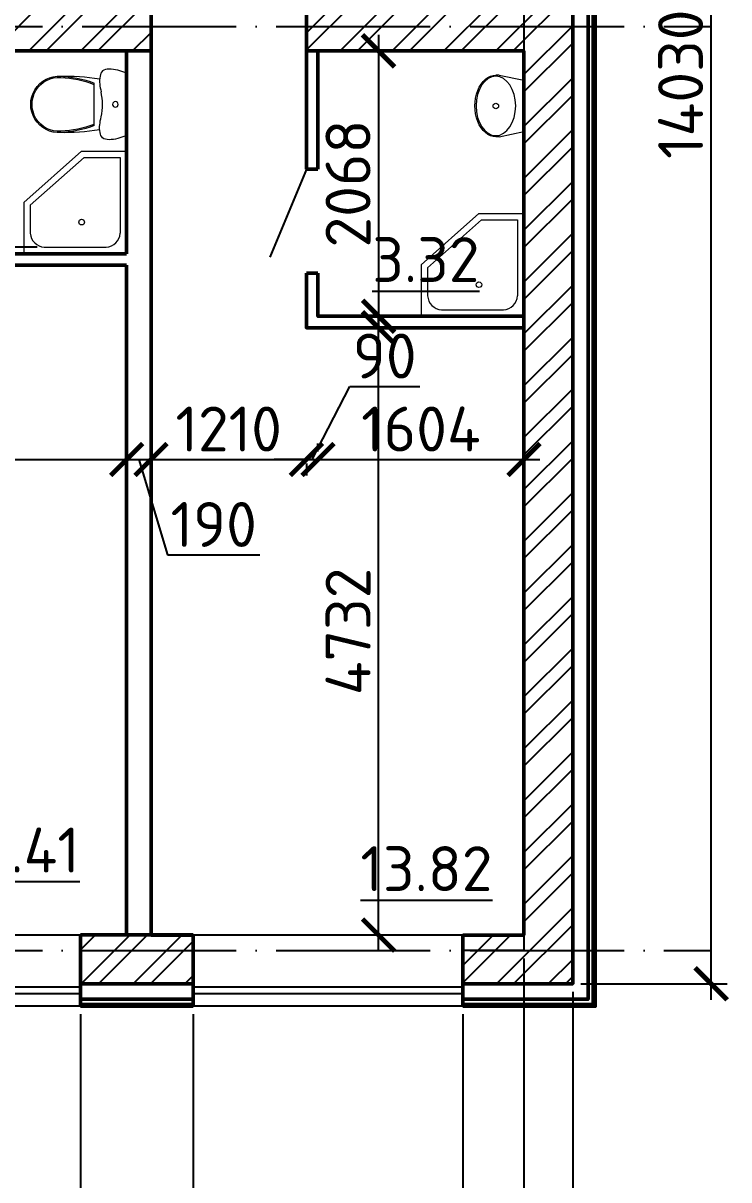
# Model space of a CAD drawing. Header units: millimetres. Extents: x -121275 to -95372, y 16759 to 40426.
# Drawn here: x -118257.1 to -118202.2, y 39364.5 to 39454.6 of the extents above; entities that cross this region are included whole.
import ezdxf

# ---------------------------------------------------------------- set-up
doc = ezdxf.new("R2010")
doc.units = ezdxf.units.MM
doc.header["$LTSCALE"] = 0.5
doc.linetypes.add('ACAD_ISO04W100', pattern=[30, 24, -3, 0, -3])
for name, color, linetype, lineweight in [('02', 5, 'Continuous', 18), ('АР-стены', 134, 'Continuous', 35), ('построения', 6, 'Continuous', 25), ('Сантехника', 255, 'Continuous', 15), ('ТОНКИЕе', 7, 'Continuous', 25)]:
    doc.layers.add(name, color=color, linetype=linetype, lineweight=lineweight)
for name, color, linetype in [('оси', 7, 'ACAD_ISO04W100'), ('размеры', 7, 'Continuous'), ('тонкие', 7, 'Continuous')]:
    doc.layers.add(name, color=color, linetype=linetype)
doc.styles.add('Наклонный', font='isocpeur.ttf', dxfattribs={"height": 3.5})
doc.dimstyles.new('СТРОИТЕЛЬНЫЙ', dxfattribs={"dimtxt": 3.5, "dimasz": 2.5, "dimexe": 1.25, "dimexo": 0.625, "dimtad": 1, "dimdec": 0, "dimlfac": 100, "dimdsep": 46, "dimtxsty": 'Наклонный', "dimblk1": 'ARCHTICK', "dimblk2": 'ARCHTICK', "dimsah": 1, "dimcen": 0, "dimdle": 1.25, "dimadec": 0, "dimazin": 0, "dimtfac": 0.75, "dimtdec": 0, "dimtmove": 0, "dimatfit": 3, "dimldrblk": 'ARCHTICK', "dimfxl": 1, "dimtolj": 1, "dimtzin": 0, "dimarcsym": 0})
pattern_1 = [(45, (1722.8638, 1044.5907), (-2.02055763, 2.02055763), []), (45, (1724.2108, 1044.5907), (-2.02055763, 2.02055763), [])]

# ---------------------------------------------------------------- blocks, each defined once
blk = doc.blocks.new('_ArchTick')
at = {"color": 0, "linetype": 'ByBlock', "const_width": 0.15}
blk.add_lwpolyline([(-0.5, -0.5), (0.5, 0.5)], dxfattribs=at)
blk = doc.blocks.new('*D614')
at = {"layer": 'Defpoints', "color": 0, "transparency": 16777216}
for p in [(-118342.453, 39382.39), (-118218.153, 39382.39), (-118218.153, 39339.148)]:
    blk.add_point(p, dxfattribs=at)
at = {"layer": 'размеры', "color": 0, "lineweight": -2, "transparency": 16777216}
for p, q in [((-118342.453, 39381.765), (-118342.453, 39337.898)), ((-118218.153, 39381.765), (-118218.153, 39337.898)), ((-118343.703, 39339.148), (-118216.903, 39339.148))]:
    blk.add_line(p, q, dxfattribs=at)
at = {"layer": 'размеры', "color": 0, "lineweight": -2, "transparency": 16777216, "xscale": 2.5, "yscale": 2.5, "zscale": 2.5, "rotation": 180}
blk.add_blockref('_ArchTick', (-118342.453, 39339.148), dxfattribs=at)
at = {"layer": 'размеры', "color": 0, "lineweight": -2, "transparency": 16777216, "xscale": 2.5, "yscale": 2.5, "zscale": 2.5}
blk.add_blockref('_ArchTick', (-118218.153, 39339.148), dxfattribs=at)
at = {"layer": 'размеры', "color": 0, "transparency": 16777216, "insert": (-118280.303, 39341.523), "char_height": 3.5, "attachment_point": 5, "style": 'Наклонный'}
blk.add_mtext('\\A1;12430', dxfattribs=at)
blk = doc.blocks.new('A$C010B7E6C')
at = {"layer": 'Сантехника'}
for p, q in [((738.7, 520.7), (738.7, 29.3)), ((493.7, 440.5), (493.7, 109.6))]:
    blk.add_line(p, q, dxfattribs=at)
blk.add_circle((657.8, 275), 21.7, dxfattribs=at)
for centre, radius, start, end in [((218.7, 275), 220, 85.79897, 274.20103), ((218.7, 275), 210, 85.79897, 274.20103), ((266.3, -1145.5), 1641.2, 80.55729, 91.66188), ((196.2, -339.2), 834.5, 69.11151, 88.45313), ((196.1, -339.3), 824.6, 69.11242, 87.36208), ((196.2, 889.2), 834.5, 271.54687, 290.88849), ((196.1, 889.3), 824.6, 272.63792, 290.88758), ((266.3, 1695.5), 1641.2, 268.33812, 279.44271)]:
    blk.add_arc(centre, radius, start, end, dxfattribs=at)
for points in [[(738.7, 520.7), (608.7, 550), (558.7, 536.1), (538.7, 495), (546.7, 372.7)], [(546.7, 372.7), (558.7, 275), (546.5, 177.3)], [(738.7, 29.3), (608.7, 0), (558.7, 14), (538.7, 55), (546.5, 177.3)]]:
    blk.add_spline(points, degree=3, dxfattribs=at)
blk = doc.blocks.new('ванна мал')
at = {"layer": 'Сантехника'}
for p, q in [((-800, 0), (0, 0)), ((-800, -350), (-800, 0)), ((0, -800), (0, 0)), ((-750, -50), (-158.8, -50)), ((-750, -331), (-750, -50)), ((-50, -640.7), (-50, -159.3)), ((-800, -350), (-400, -800)), ((-750, -331), (-377.5, -750)), ((-400, -800), (0, -800)), ((-377.5, -750), (-158.8, -750))]:
    blk.add_line(p, q, dxfattribs=at)
blk.add_circle((-245.8, -350), 22.1, dxfattribs=at)
for centre, start, end in [((-166.2, -166.2), 3.36243, 86.32813), ((-166.2, -633.8), 273.67187, 356.63757)]:
    blk.add_arc(centre, 116.4, start, end, dxfattribs=at)
blk = doc.blocks.new('A$C456D3840')
at = {"layer": 'Сантехника'}
for p, q in [((189.3, 480), (162.4, 480)), ((189.3, 480), (379.3, 440.1)), ((379.3, 39.9), (379.3, 440.1)), ((189.3, 0), (162.4, 0)), ((189.3, 0), (379.3, 39.9))]:
    blk.add_line(p, q, dxfattribs=at)
blk.add_circle((162.4, 240), 21.7, dxfattribs=at)
at = {"layer": 'Сантехника', "extrusion": (0, 0, -1)}
blk.add_ellipse((162.4, 240), major_axis=(0, -240), ratio=0.679586, start_param=0, end_param=3.141593, dxfattribs=at)
blk.add_ellipse((162.4, 240), major_axis=(0, -231.3), ratio=0.667472, dxfattribs=at)
blk = doc.blocks.new('*D779')
at = {"layer": 'Defpoints', "color": 0, "transparency": 16777216}
for p in [(-118273.671, 39378.04), (-118252.671, 39378.04), (-118252.671, 39346.544)]:
    blk.add_point(p, dxfattribs=at)
at = {"layer": 'размеры', "color": 0, "lineweight": -2, "transparency": 16777216}
for p, q in [((-118273.671, 39377.415), (-118273.671, 39345.294)), ((-118252.671, 39377.415), (-118252.671, 39345.294)), ((-118274.921, 39346.544), (-118251.421, 39346.544))]:
    blk.add_line(p, q, dxfattribs=at)
at = {"layer": 'размеры', "color": 0, "lineweight": -2, "transparency": 16777216, "xscale": 2.5, "yscale": 2.5, "zscale": 2.5, "rotation": 180}
blk.add_blockref('_ArchTick', (-118273.671, 39346.544), dxfattribs=at)
at = {"layer": 'размеры', "color": 0, "lineweight": -2, "transparency": 16777216, "xscale": 2.5, "yscale": 2.5, "zscale": 2.5}
blk.add_blockref('_ArchTick', (-118252.671, 39346.544), dxfattribs=at)
at = {"layer": 'размеры', "color": 0, "transparency": 16777216, "insert": (-118263.171, 39348.919), "char_height": 3.5, "attachment_point": 5, "style": 'Наклонный'}
blk.add_mtext('\\A1;2100', dxfattribs=at)
blk = doc.blocks.new('*D780')
at = {"layer": 'Defpoints', "color": 0, "transparency": 16777216}
for p in [(-118252.671, 39378.04), (-118243.909, 39378.04), (-118243.909, 39346.544)]:
    blk.add_point(p, dxfattribs=at)
at = {"layer": 'размеры', "color": 0, "lineweight": -2, "transparency": 16777216}
for p, q in [((-118252.671, 39377.415), (-118252.671, 39345.294)), ((-118243.909, 39377.415), (-118243.909, 39345.294)), ((-118253.921, 39346.544), (-118242.659, 39346.544))]:
    blk.add_line(p, q, dxfattribs=at)
at = {"layer": 'размеры', "color": 0, "lineweight": -2, "transparency": 16777216, "xscale": 2.5, "yscale": 2.5, "zscale": 2.5, "rotation": 180}
blk.add_blockref('_ArchTick', (-118252.671, 39346.544), dxfattribs=at)
at = {"layer": 'размеры', "color": 0, "lineweight": -2, "transparency": 16777216, "xscale": 2.5, "yscale": 2.5, "zscale": 2.5}
blk.add_blockref('_ArchTick', (-118243.909, 39346.544), dxfattribs=at)
at = {"layer": 'размеры', "color": 0, "transparency": 16777216, "insert": (-118248.29, 39348.919), "char_height": 3.5, "attachment_point": 5, "style": 'Наклонный'}
blk.add_mtext('\\A1;900', dxfattribs=at)
blk = doc.blocks.new('*D781')
at = {"layer": 'Defpoints', "color": 0, "transparency": 16777216}
for p in [(-118243.909, 39378.04), (-118222.909, 39378.04), (-118222.909, 39346.544)]:
    blk.add_point(p, dxfattribs=at)
at = {"layer": 'размеры', "color": 0, "lineweight": -2, "transparency": 16777216}
for p, q in [((-118243.909, 39377.415), (-118243.909, 39345.294)), ((-118222.909, 39377.415), (-118222.909, 39345.294)), ((-118245.159, 39346.544), (-118221.659, 39346.544))]:
    blk.add_line(p, q, dxfattribs=at)
at = {"layer": 'размеры', "color": 0, "lineweight": -2, "transparency": 16777216, "xscale": 2.5, "yscale": 2.5, "zscale": 2.5, "rotation": 180}
blk.add_blockref('_ArchTick', (-118243.909, 39346.544), dxfattribs=at)
at = {"layer": 'размеры', "color": 0, "lineweight": -2, "transparency": 16777216, "xscale": 2.5, "yscale": 2.5, "zscale": 2.5}
blk.add_blockref('_ArchTick', (-118222.909, 39346.544), dxfattribs=at)
at = {"layer": 'размеры', "color": 0, "transparency": 16777216, "insert": (-118233.409, 39348.919), "char_height": 3.5, "attachment_point": 5, "style": 'Наклонный'}
blk.add_mtext('\\A1;2100', dxfattribs=at)
blk = doc.blocks.new('*D782')
at = {"layer": 'Defpoints', "color": 0, "transparency": 16777216}
for p in [(-118214.353, 39379.79), (-118222.909, 39378.04), (-118214.353, 39346.544)]:
    blk.add_point(p, dxfattribs=at)
at = {"layer": 'размеры', "color": 0, "lineweight": -2, "transparency": 16777216}
for p, q in [((-118214.353, 39379.165), (-118214.353, 39345.294)), ((-118222.909, 39377.415), (-118222.909, 39345.294)), ((-118224.159, 39346.544), (-118213.103, 39346.544))]:
    blk.add_line(p, q, dxfattribs=at)
at = {"layer": 'размеры', "color": 0, "lineweight": -2, "transparency": 16777216, "xscale": 2.5, "yscale": 2.5, "zscale": 2.5, "rotation": 180}
blk.add_blockref('_ArchTick', (-118222.909, 39346.544), dxfattribs=at)
at = {"layer": 'размеры', "color": 0, "lineweight": -2, "transparency": 16777216, "xscale": 2.5, "yscale": 2.5, "zscale": 2.5}
blk.add_blockref('_ArchTick', (-118214.353, 39346.544), dxfattribs=at)
at = {"layer": 'размеры', "color": 0, "transparency": 16777216, "insert": (-118218.631, 39348.919), "char_height": 3.5, "attachment_point": 5, "style": 'Наклонный'}
blk.add_mtext('\\A1;770', dxfattribs=at)
blk = doc.blocks.new('*D805')
at = {"layer": 'Defpoints', "color": 0, "transparency": 16777216}
for p in [(-118214.353, 39519.99), (-118203.578, 39519.99), (-118214.353, 39379.79)]:
    blk.add_point(p, dxfattribs=at)
at = {"layer": 'размеры', "color": 0, "lineweight": -2, "transparency": 16777216}
for p, q in [((-118203.578, 39378.54), (-118203.578, 39521.24)), ((-118213.728, 39519.99), (-118202.328, 39519.99)), ((-118213.728, 39379.79), (-118202.328, 39379.79))]:
    blk.add_line(p, q, dxfattribs=at)
at = {"layer": 'размеры', "color": 0, "lineweight": -2, "transparency": 16777216, "xscale": 2.5, "yscale": 2.5, "zscale": 2.5}
for p, rotation in [((-118203.578, 39519.99), 90), ((-118203.578, 39379.79), 270)]:
    blk.add_blockref('_ArchTick', p, dxfattribs=dict(at, rotation=rotation))
at = {"layer": 'размеры', "color": 0, "transparency": 16777216, "insert": (-118205.953, 39449.89), "char_height": 3.5, "attachment_point": 5, "rotation": 90, "style": 'Наклонный'}
blk.add_mtext('\\A1;14030', dxfattribs=at)
blk = doc.blocks.new('*D904')
at = {"layer": 'Defpoints', "color": 0, "transparency": 16777216}
for p in [(-118249.09, 39422.526), (-118278.621, 39420.327), (-118249.09, 39420.646)]:
    blk.add_point(p, dxfattribs=at)
at = {"layer": 'размеры', "color": 0, "lineweight": -2, "transparency": 16777216}
for p, q in [((-118278.621, 39420.952), (-118278.621, 39421.896)), ((-118249.09, 39421.901), (-118249.09, 39419.396)), ((-118279.871, 39420.646), (-118247.84, 39420.646))]:
    blk.add_line(p, q, dxfattribs=at)
at = {"layer": 'размеры', "color": 0, "lineweight": -2, "transparency": 16777216, "xscale": 2.5, "yscale": 2.5, "zscale": 2.5, "rotation": 180}
blk.add_blockref('_ArchTick', (-118278.621, 39420.646), dxfattribs=at)
at = {"layer": 'размеры', "color": 0, "lineweight": -2, "transparency": 16777216, "xscale": 2.5, "yscale": 2.5, "zscale": 2.5}
blk.add_blockref('_ArchTick', (-118249.09, 39420.646), dxfattribs=at)
at = {"layer": 'размеры', "color": 0, "transparency": 16777216, "insert": (-118263.855, 39423.021), "char_height": 3.5, "attachment_point": 5, "style": 'Наклонный'}
blk.add_mtext('\\A1;2953', dxfattribs=at)
blk = doc.blocks.new('*D905')
at = {"layer": 'Defpoints', "color": 0, "transparency": 16777216}
for p in [(-118249.09, 39422.526), (-118247.19, 39422.526), (-118247.19, 39420.646)]:
    blk.add_point(p, dxfattribs=at)
at = {"layer": 'размеры', "color": 0, "lineweight": -2, "transparency": 16777216}
for p, q in [((-118249.09, 39421.901), (-118249.09, 39419.396)), ((-118247.19, 39421.901), (-118247.19, 39419.396)), ((-118250.34, 39420.646), (-118245.94, 39420.646)), ((-118248.14, 39420.646), (-118245.909, 39413.208)), ((-118245.909, 39413.208), (-118238.709, 39413.208))]:
    blk.add_line(p, q, dxfattribs=at)
at = {"layer": 'размеры', "color": 0, "lineweight": -2, "transparency": 16777216, "xscale": 2.5, "yscale": 2.5, "zscale": 2.5, "rotation": 180}
blk.add_blockref('_ArchTick', (-118249.09, 39420.646), dxfattribs=at)
at = {"layer": 'размеры', "color": 0, "lineweight": -2, "transparency": 16777216, "xscale": 2.5, "yscale": 2.5, "zscale": 2.5}
blk.add_blockref('_ArchTick', (-118247.19, 39420.646), dxfattribs=at)
at = {"layer": 'размеры', "color": 0, "transparency": 16777216, "insert": (-118242.309, 39415.583), "char_height": 3.5, "attachment_point": 5, "style": 'Наклонный'}
blk.add_mtext('\\A1;190', dxfattribs=at)
blk = doc.blocks.new('*D906')
at = {"layer": 'Defpoints', "color": 0, "transparency": 16777216}
for p in [(-118247.19, 39422.526), (-118235.09, 39420.949), (-118235.09, 39420.646)]:
    blk.add_point(p, dxfattribs=at)
at = {"layer": 'размеры', "color": 0, "lineweight": -2, "transparency": 16777216}
for p, q in [((-118247.19, 39421.901), (-118247.19, 39419.396)), ((-118248.44, 39420.646), (-118233.84, 39420.646)), ((-118235.09, 39420.324), (-118235.09, 39419.396))]:
    blk.add_line(p, q, dxfattribs=at)
at = {"layer": 'размеры', "color": 0, "lineweight": -2, "transparency": 16777216, "xscale": 2.5, "yscale": 2.5, "zscale": 2.5, "rotation": 180}
blk.add_blockref('_ArchTick', (-118247.19, 39420.646), dxfattribs=at)
at = {"layer": 'размеры', "color": 0, "lineweight": -2, "transparency": 16777216, "xscale": 2.5, "yscale": 2.5, "zscale": 2.5}
blk.add_blockref('_ArchTick', (-118235.09, 39420.646), dxfattribs=at)
at = {"layer": 'размеры', "color": 0, "transparency": 16777216, "insert": (-118241.14, 39423.021), "char_height": 3.5, "attachment_point": 5, "style": 'Наклонный'}
blk.add_mtext('\\A1;1210', dxfattribs=at)
blk = doc.blocks.new('*D907')
at = {"layer": 'Defpoints', "color": 0, "transparency": 16777216}
for p in [(-118235.09, 39420.949), (-118234.19, 39420.646), (-118234.19, 39420.646)]:
    blk.add_point(p, dxfattribs=at)
at = {"layer": 'размеры', "color": 0, "lineweight": -2, "transparency": 16777216}
for p, q in [((-118234.64, 39420.646), (-118231.719, 39426.333)), ((-118231.719, 39426.333), (-118226.269, 39426.333)), ((-118234.19, 39421.271), (-118234.19, 39421.896)), ((-118235.09, 39420.646), (-118237.59, 39420.646)), ((-118235.09, 39420.646), (-118234.19, 39420.646)), ((-118235.09, 39420.646), (-118234.19, 39420.646)), ((-118235.09, 39420.324), (-118235.09, 39419.396)), ((-118234.19, 39420.646), (-118231.69, 39420.646))]:
    blk.add_line(p, q, dxfattribs=at)
at = {"layer": 'размеры', "color": 0, "lineweight": -2, "transparency": 16777216, "xscale": 2.5, "yscale": 2.5, "zscale": 2.5}
blk.add_blockref('_ArchTick', (-118235.09, 39420.646), dxfattribs=at)
at = {"layer": 'размеры', "color": 0, "lineweight": -2, "transparency": 16777216, "xscale": 2.5, "yscale": 2.5, "zscale": 2.5, "rotation": 180}
blk.add_blockref('_ArchTick', (-118234.19, 39420.646), dxfattribs=at)
at = {"layer": 'размеры', "color": 0, "transparency": 16777216, "insert": (-118228.994, 39428.708), "char_height": 3.5, "attachment_point": 5, "style": 'Наклонный'}
blk.add_mtext('\\A1;90', dxfattribs=at)
blk = doc.blocks.new('*D908')
at = {"layer": 'Defpoints', "color": 0, "transparency": 16777216}
for p in [(-118234.19, 39420.646), (-118218.151, 39420.646), (-118218.151, 39418.553)]:
    blk.add_point(p, dxfattribs=at)
at = {"layer": 'размеры', "color": 0, "lineweight": -2, "transparency": 16777216}
for p, q in [((-118234.19, 39421.271), (-118234.19, 39421.896)), ((-118218.151, 39419.178), (-118218.151, 39421.896)), ((-118235.44, 39420.646), (-118216.901, 39420.646))]:
    blk.add_line(p, q, dxfattribs=at)
at = {"layer": 'размеры', "color": 0, "lineweight": -2, "transparency": 16777216, "xscale": 2.5, "yscale": 2.5, "zscale": 2.5, "rotation": 180}
blk.add_blockref('_ArchTick', (-118234.19, 39420.646), dxfattribs=at)
at = {"layer": 'размеры', "color": 0, "lineweight": -2, "transparency": 16777216, "xscale": 2.5, "yscale": 2.5, "zscale": 2.5}
blk.add_blockref('_ArchTick', (-118218.151, 39420.646), dxfattribs=at)
at = {"layer": 'размеры', "color": 0, "transparency": 16777216, "insert": (-118226.171, 39423.021), "char_height": 3.5, "attachment_point": 5, "style": 'Наклонный'}
blk.add_mtext('\\A1;1604', dxfattribs=at)
blk = doc.blocks.new('*D925')
at = {"layer": 'Defpoints', "color": 0, "transparency": 16777216}
for p in [(-118234.19, 39452.49), (-118234.19, 39431.807), (-118229.472, 39431.807)]:
    blk.add_point(p, dxfattribs=at)
at = {"layer": 'размеры', "color": 0, "lineweight": -2, "transparency": 16777216}
for p, q in [((-118229.472, 39453.74), (-118229.472, 39430.557)), ((-118233.565, 39452.49), (-118228.222, 39452.49)), ((-118233.565, 39431.807), (-118228.222, 39431.807))]:
    blk.add_line(p, q, dxfattribs=at)
at = {"layer": 'размеры', "color": 0, "lineweight": -2, "transparency": 16777216, "xscale": 2.5, "yscale": 2.5, "zscale": 2.5}
for p, rotation in [((-118229.472, 39452.49), 90), ((-118229.472, 39431.807), 270)]:
    blk.add_blockref('_ArchTick', p, dxfattribs=dict(at, rotation=rotation))
at = {"layer": 'размеры', "color": 0, "transparency": 16777216, "insert": (-118231.847, 39442.148), "char_height": 3.5, "attachment_point": 5, "rotation": 90, "style": 'Наклонный'}
blk.add_mtext('\\A1;2068', dxfattribs=at)
blk = doc.blocks.new('*D931')
at = {"layer": 'Defpoints', "color": 0, "transparency": 16777216}
for p in [(-118271.3, 39452.49), (-118253.838, 39452.49), (-118255.432, 39437.184)]:
    blk.add_point(p, dxfattribs=at)
at = {"layer": 'размеры', "color": 0, "lineweight": -2, "transparency": 16777216}
for p, q in [((-118271.3, 39435.934), (-118271.3, 39453.74)), ((-118254.463, 39452.49), (-118272.55, 39452.49)), ((-118256.057, 39437.184), (-118272.55, 39437.184))]:
    blk.add_line(p, q, dxfattribs=at)
at = {"layer": 'размеры', "color": 0, "lineweight": -2, "transparency": 16777216, "xscale": 2.5, "yscale": 2.5, "zscale": 2.5}
for p, rotation in [((-118271.3, 39452.49), 90), ((-118271.3, 39437.184), 270)]:
    blk.add_blockref('_ArchTick', p, dxfattribs=dict(at, rotation=rotation))
at = {"layer": 'размеры', "color": 0, "transparency": 16777216, "insert": (-118273.675, 39444.837), "char_height": 3.5, "attachment_point": 5, "rotation": 90, "style": 'Наклонный'}
blk.add_mtext('\\A1;1531', dxfattribs=at)
blk = doc.blocks.new('*D934')
at = {"layer": 'Defpoints', "color": 0, "transparency": 16777216}
for p in [(-118229.472, 39430.907), (-118226.8, 39430.907), (-118226.798, 39383.59)]:
    blk.add_point(p, dxfattribs=at)
at = {"layer": 'размеры', "color": 0, "lineweight": -2, "transparency": 16777216}
for p, q in [((-118229.472, 39382.34), (-118229.472, 39432.157)), ((-118227.425, 39430.907), (-118230.722, 39430.907)), ((-118227.423, 39383.59), (-118230.722, 39383.59))]:
    blk.add_line(p, q, dxfattribs=at)
at = {"layer": 'размеры', "color": 0, "lineweight": -2, "transparency": 16777216, "xscale": 2.5, "yscale": 2.5, "zscale": 2.5}
for p, rotation in [((-118229.472, 39430.907), 90), ((-118229.472, 39383.59), 270)]:
    blk.add_blockref('_ArchTick', p, dxfattribs=dict(at, rotation=rotation))
at = {"layer": 'размеры', "color": 0, "transparency": 16777216, "insert": (-118231.847, 39407.248), "char_height": 3.5, "attachment_point": 5, "rotation": 90, "style": 'Наклонный'}
blk.add_mtext('\\A1;4732', dxfattribs=at)

msp = doc.modelspace()

# ---------------------------------------------------------------- hatches: boundary and pattern name
at = {"layer": 'тонкие', "transparency": 33554687}
h = msp.add_hatch(dxfattribs=at)
h.set_pattern_fill('ANSI32', scale=0.3)
h.set_pattern_definition(pattern_1)
h.paths.add_polyline_path([(-118306.914, 39519.99), (-118318.987, 39519.99), (-118318.987, 39517.39), (-118306.914, 39517.39)])
h.paths.add_polyline_path([(-118306.914, 39517.39), (-118318.987, 39517.39), (-118318.987, 39516.09), (-118306.914, 39516.09)])
h.paths.add_polyline_path([(-118276.683, 39517.39), (-118291.914, 39517.39), (-118291.914, 39516.091), (-118276.683, 39516.091)])
h.paths.add_polyline_path([(-118276.683, 39519.99), (-118279.553, 39519.99), (-118279.553, 39538.29), (-118283.353, 39538.29), (-118283.353, 39519.99), (-118291.914, 39519.99), (-118291.914, 39517.39), (-118276.683, 39517.39)])
h.paths.add_polyline_path([(-118241.029, 39519.99), (-118260.883, 39519.99), (-118260.883, 39517.39), (-118241.029, 39517.39)])
h.paths.add_polyline_path([(-118241.029, 39517.39), (-118260.883, 39517.39), (-118260.883, 39516.091), (-118253.777, 39516.091), (-118253.777, 39516.091), (-118252.877, 39516.091), (-118241.029, 39516.091)])
h.paths.add_polyline_path([(-118218.153, 39517.39), (-118225.229, 39517.39), (-118225.229, 39516.092), (-118218.352, 39516.092), (-118218.153, 39516.092)], flags=16)
h.paths.add_polyline_path([(-118218.153, 39534.29), (-118219.353, 39534.29), (-118219.353, 39519.99), (-118225.229, 39519.99), (-118225.229, 39517.39), (-118218.153, 39517.39)], flags=16)
h.paths.add_polyline_path([(-118214.353, 39519.99), (-118215.553, 39519.99), (-118215.553, 39534.29), (-118218.153, 39534.29), (-118218.153, 39517.39), (-118214.353, 39517.39)], flags=17)
h.paths.add_polyline_path([(-118214.353, 39517.108), (-118214.353, 39517.39), (-118214.353, 39519.99), (-118215.553, 39519.99), (-118215.553, 39534.29), (-118218.153, 39534.29), (-118219.353, 39534.29), (-118219.353, 39519.99), (-118225.229, 39519.99), (-118225.229, 39517.39), (-118225.229, 39516.092), (-118218.352, 39516.092), (-118218.152, 39516.092), (-118218.152, 39456.29), (-118235.09, 39456.29), (-118235.09, 39454.39), (-118214.353, 39454.39)])
h.paths.add_polyline_path([(-118218.153, 39454.39), (-118235.09, 39454.39), (-118235.09, 39452.49), (-118234.19, 39452.49), (-118218.153, 39452.49)])
h.paths.add_polyline_path([(-118214.353, 39454.39), (-118218.153, 39454.39), (-118218.153, 39452.49), (-118218.152, 39452.49), (-118218.151, 39383.59), (-118218.153, 39382.39), (-118214.353, 39382.39)])
h.paths.add_polyline_path([(-118214.353, 39382.39), (-118222.909, 39382.39), (-118222.909, 39379.79), (-118218.153, 39379.79), (-118214.353, 39379.79)])
h = msp.add_hatch(dxfattribs=at)
h.set_pattern_fill('ANSI32', scale=0.3)
h.set_pattern_definition(pattern_1)
h.paths.add_polyline_path([(-118371.953, 39476.19), (-118392.353, 39476.19), (-118392.353, 39473.69), (-118371.953, 39473.69)])
h.paths.add_polyline_path([(-118392.353, 39476.19), (-118394.954, 39476.19), (-118394.954, 39473.69), (-118392.353, 39473.69)])
h.paths.add_polyline_path([(-118360.902, 39476.19), (-118370.053, 39476.19), (-118370.053, 39473.69), (-118360.902, 39473.69)])
h.paths.add_polyline_path([(-118360.902, 39477.49), (-118368.153, 39477.49), (-118368.153, 39517.39), (-118370.053, 39517.39), (-118370.053, 39476.19), (-118360.902, 39476.19)])
h.paths.add_polyline_path([(-118370.053, 39476.19), (-118371.953, 39476.19), (-118371.953, 39473.69), (-118370.053, 39473.69)])
h.paths.add_polyline_path([(-118342.453, 39476.19), (-118348.802, 39476.19), (-118348.802, 39473.69), (-118342.953, 39473.69), (-118342.953, 39471.064), (-118342.453, 39471.064)])
h.paths.add_polyline_path([(-118339.153, 39476.19), (-118342.453, 39476.19), (-118342.453, 39471.064), (-118339.153, 39471.064)])
h.paths.add_polyline_path([(-118342.453, 39517.39), (-118342.953, 39517.39), (-118342.953, 39516.09), (-118342.953, 39477.49), (-118348.802, 39477.49), (-118348.802, 39476.19), (-118342.453, 39476.19)])
h.paths.add_polyline_path([(-118339.153, 39516.09), (-118331.987, 39516.09), (-118331.987, 39517.39), (-118342.453, 39517.39), (-118342.453, 39476.19), (-118339.153, 39476.19)])
h.paths.add_polyline_path([(-118432.353, 39454.39), (-118485.253, 39454.39), (-118485.253, 39452.49), (-118432.353, 39452.49)])
h.paths.add_polyline_path([(-118432.353, 39456.29), (-118434.253, 39456.29), (-118485.253, 39456.29), (-118485.253, 39454.39), (-118432.353, 39454.39)])
h.paths.add_polyline_path([(-118359.453, 39454.39), (-118370.053, 39454.39), (-118370.053, 39452.49), (-118366.179, 39452.49), (-118359.453, 39452.49)])
h.paths.add_polyline_path([(-118359.453, 39456.29), (-118370.053, 39456.29), (-118370.053, 39454.39), (-118359.453, 39454.39)])
h.paths.add_polyline_path([(-118370.053, 39456.29), (-118371.953, 39456.29), (-118371.953, 39454.39), (-118370.053, 39454.39)])
h.paths.add_polyline_path([(-118370.053, 39454.39), (-118371.953, 39454.39), (-118371.953, 39452.49), (-118370.053, 39452.49)])
h.paths.add_polyline_path([(-118342.453, 39454.39), (-118349.353, 39454.39), (-118349.353, 39452.49), (-118344.353, 39452.49), (-118344.353, 39448.561), (-118342.453, 39448.561)])
h.paths.add_polyline_path([(-118342.453, 39460.964), (-118342.953, 39460.964), (-118342.953, 39456.29), (-118349.353, 39456.29), (-118349.353, 39454.39), (-118342.453, 39454.39)])
h.paths.add_polyline_path([(-118340.553, 39452.49), (-118247.19, 39452.49), (-118247.19, 39454.39), (-118342.453, 39454.39), (-118342.453, 39448.561), (-118340.553, 39448.561)])
h.paths.add_polyline_path([(-118247.19, 39456.29), (-118339.153, 39456.29), (-118339.153, 39460.964), (-118342.453, 39460.964), (-118342.453, 39454.39), (-118247.19, 39454.39)])
h.paths.add_polyline_path([(-118414.453, 39517.39), (-118416.353, 39517.39), (-118416.353, 39477.69), (-118414.453, 39477.69)])
h.paths.add_polyline_path([(-118412.553, 39517.39), (-118414.453, 39517.39), (-118414.453, 39477.69), (-118412.553, 39477.69)])
h.paths.add_polyline_path([(-118414.453, 39528.99), (-118416.353, 39528.99), (-118416.353, 39517.39), (-118414.453, 39517.39)])
h.paths.add_polyline_path([(-118412.553, 39528.99), (-118414.453, 39528.99), (-118414.453, 39517.39), (-118412.553, 39517.39)])
h.paths.add_polyline_path([(-118371.953, 39517.39), (-118371.953, 39476.19), (-118370.053, 39476.19), (-118370.053, 39517.39)])
h = msp.add_hatch(dxfattribs=at)
h.set_pattern_fill('ANSI32', scale=0.3)
h.set_pattern_definition(pattern_1)
h.paths.add_polyline_path([(-118243.909, 39382.39), (-118252.671, 39382.39), (-118252.671, 39379.79), (-118243.909, 39379.79)])
h.paths.add_polyline_path([(-118243.909, 39383.59), (-118247.19, 39383.59), (-118252.671, 39383.603), (-118252.671, 39382.39), (-118243.909, 39382.39)])
h.paths.add_polyline_path([(-118273.671, 39382.39), (-118286.621, 39382.39), (-118286.621, 39379.79), (-118280.353, 39379.79), (-118280.353, 39361.49), (-118276.553, 39361.49), (-118276.553, 39379.79), (-118273.671, 39379.79)])
h.paths.add_polyline_path([(-118273.671, 39383.611), (-118286.621, 39383.616), (-118286.621, 39382.39), (-118273.671, 39382.39)])
h.paths.add_polyline_path([(-118302.421, 39382.39), (-118317.369, 39382.39), (-118317.369, 39379.79), (-118302.421, 39379.795)])
h.paths.add_polyline_path([(-118302.421, 39383.683), (-118317.369, 39383.627), (-118317.369, 39382.39), (-118302.421, 39382.39)])
h.paths.add_polyline_path([(-118333.169, 39382.39), (-118352.324, 39382.39), (-118352.324, 39379.79), (-118344.353, 39379.79), (-118344.353, 39361.49), (-118340.553, 39361.49), (-118340.553, 39367.99), (-118340.553, 39379.79), (-118333.169, 39379.795)])
h.paths.add_polyline_path([(-118333.169, 39383.633), (-118340.553, 39383.636), (-118340.553, 39436.461), (-118342.453, 39436.461), (-118342.453, 39382.39), (-118333.169, 39382.39)])
h.paths.add_polyline_path([(-118342.453, 39436.461), (-118344.353, 39436.461), (-118344.353, 39383.637), (-118352.324, 39383.643), (-118352.324, 39382.39), (-118342.453, 39382.39)])
h.paths.add_polyline_path([(-118374.424, 39382.39), (-118387.983, 39382.39), (-118387.983, 39379.79), (-118374.424, 39379.79)])
h = msp.add_hatch(dxfattribs=at)
h.set_pattern_fill('ANSI32', scale=0.3)
h.set_pattern_definition(pattern_1)
h.paths.add_polyline_path([(-118218.153, 39382.39), (-118218.153, 39383.59), (-118222.909, 39383.59), (-118222.909, 39382.39)])

# ---------------------------------------------------------------- linework, layer by layer
at = {"layer": 'оси', "color": 7}
for points in [[(-118218.153, 39538.635), (-118218.153, 39382.39)], [(-118494.149, 39454.39), (-118203.513, 39454.39)], [(-118494.149, 39382.39), (-118203.513, 39382.39)]]:
    msp.add_lwpolyline(points, dxfattribs=at)
at = {"layer": 'построения', "color": 7, "lineweight": 50}
for points in [[(-118222.909, 39379.79), (-118218.153, 39379.79), (-118214.353, 39379.79), (-118214.353, 39517.108), (-118214.353, 39517.39), (-118214.353, 39519.99), (-118215.553, 39519.99)], [(-118340.553, 39452.49), (-118247.19, 39452.49)], [(-118235.09, 39452.49), (-118218.152, 39452.49)], [(-118218.151, 39383.59), (-118218.152, 39452.49)], [(-118252.671, 39379.79), (-118243.909, 39379.79)]]:
    msp.add_lwpolyline(points, dxfattribs=at)
at = {"layer": 'ТОНКИЕе', "color": 7, "lineweight": 50}
for points in [[(-118215.553, 39521.74), (-118212.753, 39521.74), (-118212.603, 39521.74), (-118212.603, 39378.19), (-118212.603, 39378.04), (-118222.909, 39378.04)], [(-118215.553, 39521.59), (-118213.153, 39521.59), (-118212.753, 39521.59), (-118212.753, 39378.59), (-118212.753, 39378.19), (-118222.909, 39378.19)], [(-118215.553, 39521.19), (-118214.353, 39521.19), (-118213.153, 39521.19), (-118213.153, 39379.79), (-118213.153, 39378.59), (-118222.909, 39378.59)], [(-118247.19, 39452.49), (-118247.19, 39456.29)], [(-118235.09, 39456.29), (-118235.09, 39452.49)], [(-118243.909, 39383.59), (-118247.19, 39383.59), (-118247.19, 39452.49), (-118247.19, 39452.49), (-118249.09, 39452.49), (-118249.09, 39436.684)], [(-118235.09, 39452.49), (-118235.09, 39443.271)], [(-118235.09, 39452.49), (-118234.19, 39452.49), (-118234.19, 39443.271)], [(-118234.208, 39443.271), (-118235.09, 39443.271)], [(-118235.09, 39443.271), (-118234.19, 39443.271)], [(-118278.621, 39436.684), (-118249.09, 39436.684)], [(-118249.09, 39435.784), (-118278.621, 39435.784)], [(-118249.09, 39435.784), (-118249.09, 39383.6)], [(-118235.09, 39435.171), (-118234.19, 39435.171)], [(-118235.09, 39435.171), (-118235.09, 39430.907), (-118218.151, 39430.907)], [(-118234.19, 39435.171), (-118234.19, 39431.807), (-118234.19, 39431.807), (-118218.151, 39431.807)], [(-118252.671, 39383.603), (-118243.909, 39383.6)], [(-118252.671, 39378.04), (-118252.671, 39383.603)], [(-118243.909, 39383.611), (-118243.909, 39379.79), (-118243.909, 39378.04)], [(-118222.909, 39378.04), (-118222.909, 39383.603)], [(-118222.909, 39383.592), (-118218.151, 39383.59)], [(-118221.287, 39383.59), (-118222.909, 39383.59)], [(-118243.909, 39378.59), (-118252.671, 39378.59)], [(-118243.909, 39378.19), (-118252.671, 39378.19)], [(-118243.909, 39378.04), (-118252.671, 39378.04)]]:
    msp.add_lwpolyline(points, dxfattribs=at)
at = {"layer": 'ТОНКИЕе', "color": 7}
for points in [[(-118235.09, 39443.271), (-118237.948, 39436.402)], [(-118273.671, 39383.611), (-118252.671, 39383.603), (-118252.671, 39378.04), (-118273.671, 39378.04), (-118273.671, 39379.04), (-118252.671, 39379.04), (-118252.671, 39379.54), (-118273.671, 39379.54)], [(-118243.909, 39383.611), (-118222.909, 39383.611), (-118222.909, 39378.04), (-118243.909, 39378.04), (-118243.909, 39379.04), (-118222.909, 39379.04), (-118222.909, 39379.54), (-118243.909, 39379.54)], [(-118222.909, 39382.39), (-118222.909, 39383.59), (-118218.153, 39383.59), (-118218.153, 39382.39), (-118222.909, 39382.39)]]:
    msp.add_lwpolyline(points, dxfattribs=at)

# ---------------------------------------------------------------- block references
at = {"layer": '02', "color": 7, "ltscale": 100, "xscale": -0.01, "yscale": 0.01, "zscale": 0.01, "rotation": 180}
msp.add_blockref('A$C010B7E6C', (-118256.543, 39451.068), dxfattribs=at)
at = {"layer": '02', "color": 7, "ltscale": 100, "xscale": 0.01, "yscale": 0.01, "zscale": 0.01}
msp.add_blockref('A$C456D3840', (-118221.961, 39445.793), dxfattribs=at)
at = {"layer": 'АР-стены', "color": 7, "xscale": 0.01, "yscale": 0.01, "zscale": 0.01, "rotation": 270}
for p in [(-118249.09, 39436.684), (-118218.154, 39431.81)]:
    msp.add_blockref('ванна мал', p, dxfattribs=at)

# ---------------------------------------------------------------- texts
at = {"color": 7, "char_height": 3.5, "attachment_point": 1, "style": 'Наклонный'}
for s, insert in [('{\\fISOCPEUR|b1|i0|c204|p34;\\L3.32}', (-118229.961, 39437.972)), ('{\\fISOCPEUR|b1|i0|c204|p34;\\L15.41}', (-118262.444, 39391.962)), ('{\\fISOCPEUR|b1|i0|c204|p34;\\L13.82}', (-118230.884, 39390.512))]:
    msp.add_mtext_dynamic_manual_height_columns(s, width=11, gutter_width=35, heights=[0], dxfattribs=dict(at, insert=insert))

# ---------------------------------------------------------------- dimensions: what is measured, and where the dimension line sits
at = {"layer": 'размеры', "color": 7}
dim = msp.add_linear_dim(base=(-118203.578, 39519.99), p1=(-118214.353, 39379.79), p2=(-118214.353, 39519.99), angle=90, text='14030', dimstyle='СТРОИТЕЛЬНЫЙ', dxfattribs=at)
dim.commit()
dim.dimension.update_dxf_attribs({"geometry": '*D805', "text_midpoint": (-118205.953, 39449.89)})
for base, p1, p2, picture, middle in [((-118271.3, 39452.49), (-118255.432, 39437.184), (-118253.838, 39452.49), '*D931', (-118273.675, 39444.837)), ((-118229.472, 39431.807), (-118234.19, 39452.49), (-118234.19, 39431.807), '*D925', (-118231.847, 39442.148)), ((-118229.472, 39430.907), (-118226.798, 39383.59), (-118226.8, 39430.907), '*D934', (-118231.847, 39407.248))]:
    dim = msp.add_linear_dim(base=base, p1=p1, p2=p2, angle=90, dimstyle='СТРОИТЕЛЬНЫЙ', dxfattribs=at)
    dim.commit()
    dim.dimension.update_dxf_attribs({"geometry": picture, "text_midpoint": middle})
dim = msp.add_linear_dim(base=(-118234.19, 39420.646), p1=(-118235.09, 39420.949), p2=(-118234.19, 39420.646), dimstyle='СТРОИТЕЛЬНЫЙ', override={"dimtmove": 1}, dxfattribs=at)
dim.commit()
dim.dimension.update_dxf_attribs({"geometry": '*D907', "text_midpoint": (-118231.094, 39426.333), "dimtype": 160})
for base, p1, p2, override, picture, middle in [((-118249.09, 39420.646), (-118278.621, 39420.327), (-118249.09, 39422.526), {"dimtmove": 1}, '*D904', (-118263.855, 39423.021)), ((-118235.09, 39420.646), (-118247.19, 39422.526), (-118235.09, 39420.949), {"dimtmove": 1}, '*D906', (-118241.14, 39423.021)), ((-118218.151, 39420.646), (-118234.19, 39420.646), (-118218.151, 39418.553), {"dimtmove": 1}, '*D908', (-118226.171, 39423.021)), ((-118247.19, 39420.646), (-118249.09, 39422.526), (-118247.19, 39422.526), {"dimtmove": 1}, '*D905', (-118245.284, 39415.583)), ((-118218.153, 39339.148), (-118342.453, 39382.39), (-118218.153, 39382.39), {"dimtxsty": 'Наклонный', "dimtmove": 1}, '*D614', (-118280.303, 39341.523)), ((-118252.671, 39346.544), (-118273.671, 39378.04), (-118252.671, 39378.04), {"dimtmove": 1}, '*D779', (-118263.171, 39348.919)), ((-118222.909, 39346.544), (-118243.909, 39378.04), (-118222.909, 39378.04), {"dimtmove": 1}, '*D781', (-118233.409, 39348.919))]:
    dim = msp.add_linear_dim(base=base, p1=p1, p2=p2, dimstyle='СТРОИТЕЛЬНЫЙ', override=override, dxfattribs=at)
    dim.commit()
    dim.dimension.update_dxf_attribs({"geometry": picture, "text_midpoint": middle})
for base, p1, p2, text, picture, middle in [((-118214.353, 39346.544), (-118222.909, 39378.04), (-118214.353, 39379.79), '770', '*D782', (-118218.631, 39348.919)), ((-118243.909, 39346.544), (-118252.671, 39378.04), (-118243.909, 39378.04), '900', '*D780', (-118248.29, 39348.919))]:
    dim = msp.add_linear_dim(base=base, p1=p1, p2=p2, text=text, dimstyle='СТРОИТЕЛЬНЫЙ', override={"dimtmove": 1}, dxfattribs=at)
    dim.commit()
    dim.dimension.update_dxf_attribs({"geometry": picture, "text_midpoint": middle})

doc.saveas('drawing.dxf')
